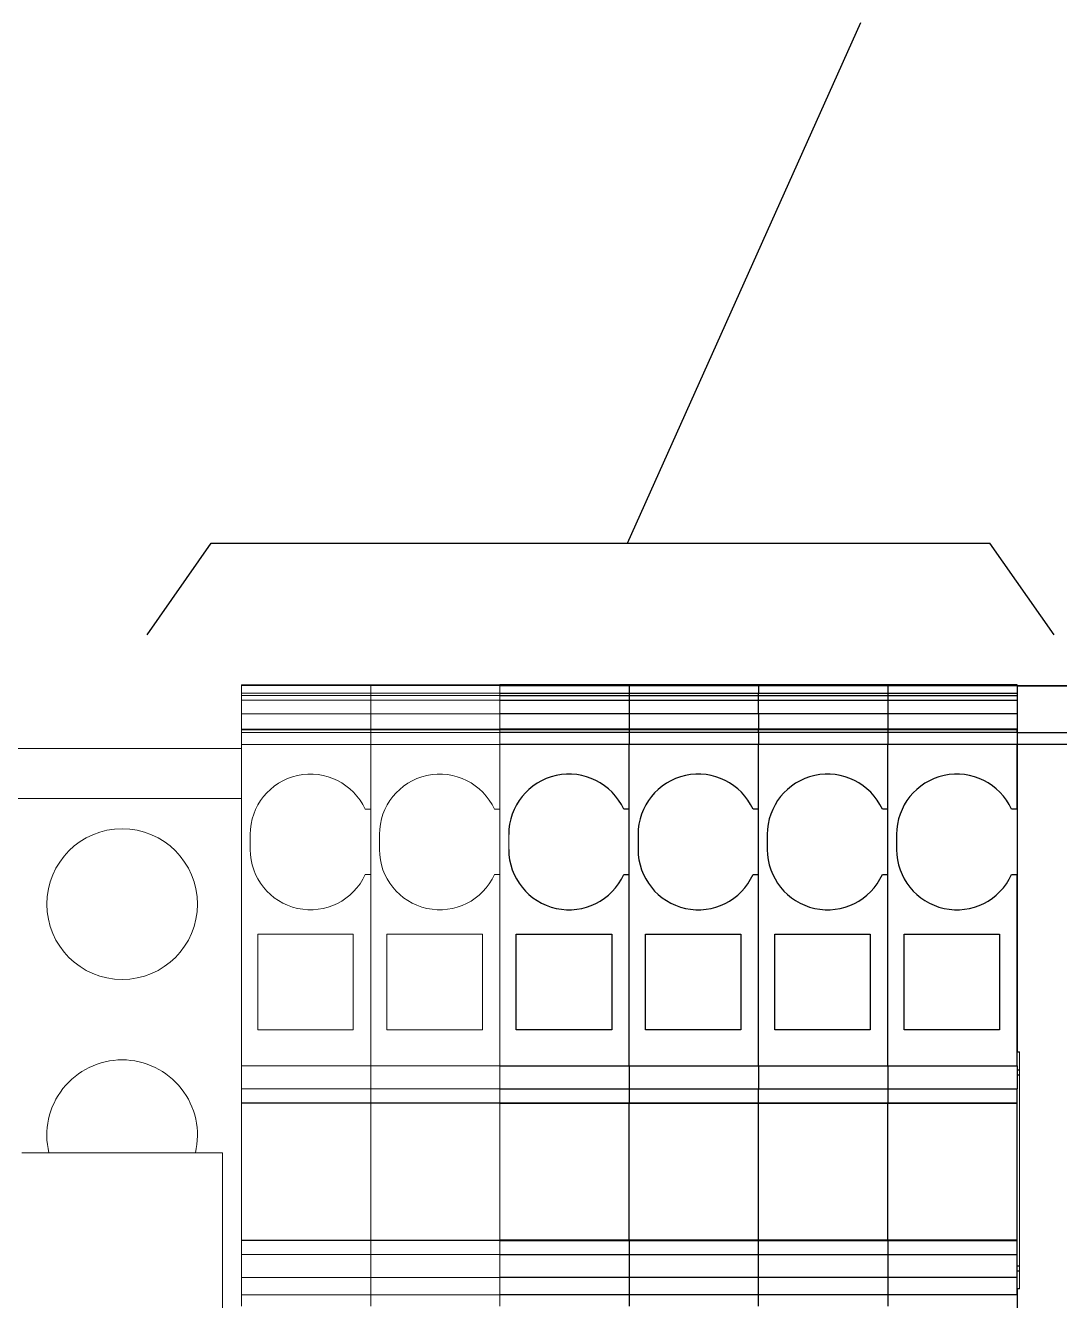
# Model space of a CAD drawing. Extents: x 4137 to 28680, y 2446 to 6814.
# Drawn here: x 16309.4 to 16361.3, y 6413.6 to 6477.6 of the extents above; entities that cross this region are included whole.
import ezdxf

# ---------------------------------------------------------------- set-up
doc = ezdxf.new("R2010")
doc.units = 0
doc.header["$LTSCALE"] = 0.5
doc.layers.get('0').update_dxf_attribs({"linetype": 'CONTINUOUS'})
doc.layers.add('ARCEER', color=3, linetype='CONTINUOUS')
doc.layers.add('DIM', color=5, linetype='CONTINUOUS')

msp = doc.modelspace()

# ---------------------------------------------------------------- linework, layer by layer
at = {"color": 7, "linetype": 'Continuous', "lineweight": 15}
for p, q in [((16326.696, 6444.497), (16320.207, 6444.497)), ((16320.207, 6444.497), (16320.207, 6444.468)), ((16326.696, 6444.497), (16320.207, 6444.497)), ((16320.207, 6444.497), (16320.207, 6444.468)), ((16326.696, 6444.468), (16320.207, 6444.468)), ((16320.207, 6444.468), (16320.207, 6444.454)), ((16326.696, 6444.468), (16320.207, 6444.468)), ((16320.207, 6444.468), (16320.207, 6444.454)), ((16320.207, 6444.454), (16326.696, 6444.454)), ((16320.207, 6444.454), (16320.207, 6444.081)), ((16320.207, 6444.454), (16326.696, 6444.454)), ((16320.207, 6444.454), (16320.207, 6444.081)), ((16320.207, 6444.081), (16326.696, 6444.081)), ((16320.207, 6444.081), (16320.207, 6443.965)), ((16320.207, 6444.081), (16326.696, 6444.081)), ((16320.207, 6444.081), (16320.207, 6443.965)), ((16320.207, 6443.965), (16326.696, 6443.965)), ((16320.207, 6443.965), (16320.207, 6443.727)), ((16320.207, 6443.965), (16326.696, 6443.965)), ((16320.207, 6443.965), (16320.207, 6443.727)), ((16333.185, 6444.497), (16326.696, 6444.497)), ((16326.696, 6444.497), (16326.696, 6444.468)), ((16333.185, 6444.497), (16326.696, 6444.497)), ((16326.696, 6444.497), (16326.696, 6444.468)), ((16333.185, 6444.468), (16326.696, 6444.468)), ((16326.696, 6444.468), (16326.696, 6444.454)), ((16333.185, 6444.468), (16326.696, 6444.468)), ((16326.696, 6444.468), (16326.696, 6444.454)), ((16326.696, 6444.454), (16333.185, 6444.454)), ((16326.696, 6444.454), (16326.696, 6444.081)), ((16326.696, 6444.454), (16333.185, 6444.454)), ((16326.696, 6444.454), (16326.696, 6444.081)), ((16326.696, 6444.081), (16333.185, 6444.081)), ((16326.696, 6444.081), (16326.696, 6443.965)), ((16326.696, 6444.081), (16333.185, 6444.081)), ((16326.696, 6444.081), (16326.696, 6443.965)), ((16326.696, 6443.965), (16333.185, 6443.965)), ((16326.696, 6443.965), (16326.696, 6443.727)), ((16326.696, 6443.965), (16333.185, 6443.965)), ((16326.696, 6443.965), (16326.696, 6443.727)), ((16333.185, 6444.468), (16333.185, 6444.497)), ((16333.185, 6444.468), (16333.185, 6444.497)), ((16333.185, 6444.454), (16333.185, 6444.468)), ((16333.185, 6444.454), (16333.185, 6444.468)), ((16333.185, 6444.454), (16333.185, 6444.081)), ((16333.185, 6444.454), (16333.185, 6444.081)), ((16333.185, 6443.965), (16333.185, 6444.081)), ((16333.185, 6443.965), (16333.185, 6444.081)), ((16333.185, 6443.727), (16333.185, 6443.965)), ((16333.185, 6443.727), (16333.185, 6443.965)), ((16320.207, 6443.727), (16326.696, 6443.727)), ((16320.207, 6443.727), (16320.207, 6443.044)), ((16320.207, 6443.727), (16326.696, 6443.727)), ((16320.207, 6443.727), (16320.207, 6443.044)), ((16326.696, 6443.727), (16333.185, 6443.727)), ((16326.696, 6443.727), (16326.696, 6443.044)), ((16326.696, 6443.727), (16333.185, 6443.727)), ((16326.696, 6443.727), (16326.696, 6443.044)), ((16333.185, 6443.044), (16333.185, 6443.727)), ((16333.185, 6443.044), (16333.185, 6443.727)), ((16326.696, 6443.044), (16320.207, 6443.044)), ((16320.207, 6443.044), (16320.207, 6442.273)), ((16326.696, 6443.044), (16320.207, 6443.044)), ((16320.207, 6443.044), (16320.207, 6442.273)), ((16333.185, 6443.044), (16326.696, 6443.044)), ((16326.696, 6443.044), (16326.696, 6442.273)), ((16333.185, 6443.044), (16326.696, 6443.044)), ((16326.696, 6443.044), (16326.696, 6442.273)), ((16333.185, 6443.044), (16333.185, 6442.273)), ((16333.185, 6443.044), (16333.185, 6442.273)), ((16326.696, 6442.273), (16320.207, 6442.273)), ((16320.207, 6442.251), (16320.207, 6442.273)), ((16326.696, 6442.273), (16320.207, 6442.273)), ((16320.207, 6442.251), (16320.207, 6442.273)), ((16326.696, 6442.251), (16320.207, 6442.251)), ((16320.207, 6442.251), (16320.207, 6442.234)), ((16326.696, 6442.251), (16320.207, 6442.251)), ((16320.207, 6442.251), (16320.207, 6442.234)), ((16326.696, 6442.234), (16320.207, 6442.234)), ((16320.207, 6442.234), (16320.207, 6442.109)), ((16326.696, 6442.234), (16320.207, 6442.234)), ((16320.207, 6442.234), (16320.207, 6442.109)), ((16326.696, 6442.109), (16320.207, 6442.109)), ((16320.207, 6442.109), (16320.207, 6441.501)), ((16326.696, 6442.109), (16320.207, 6442.109)), ((16320.207, 6442.109), (16320.207, 6441.501)), ((16333.185, 6442.273), (16326.696, 6442.273)), ((16326.696, 6442.251), (16326.696, 6442.273)), ((16333.185, 6442.273), (16326.696, 6442.273)), ((16326.696, 6442.251), (16326.696, 6442.273)), ((16333.185, 6442.251), (16326.696, 6442.251)), ((16326.696, 6442.251), (16326.696, 6442.234)), ((16333.185, 6442.251), (16326.696, 6442.251)), ((16326.696, 6442.251), (16326.696, 6442.234)), ((16333.185, 6442.234), (16326.696, 6442.234)), ((16326.696, 6442.234), (16326.696, 6442.109)), ((16333.185, 6442.234), (16326.696, 6442.234)), ((16326.696, 6442.234), (16326.696, 6442.109)), ((16333.185, 6442.109), (16326.696, 6442.109)), ((16326.696, 6442.109), (16326.696, 6441.501)), ((16333.185, 6442.109), (16326.696, 6442.109)), ((16326.696, 6442.109), (16326.696, 6441.501)), ((16333.185, 6442.251), (16333.185, 6442.273)), ((16333.185, 6442.251), (16333.185, 6442.273)), ((16333.185, 6442.234), (16333.185, 6442.251)), ((16333.185, 6442.234), (16333.185, 6442.251)), ((16333.185, 6442.109), (16333.185, 6442.234)), ((16333.185, 6442.109), (16333.185, 6442.234)), ((16333.185, 6442.109), (16333.185, 6441.501)), ((16333.185, 6442.109), (16333.185, 6441.501)), ((16320.207, 6425.381), (16320.207, 6441.501)), ((16326.696, 6441.501), (16320.207, 6441.501)), ((16320.207, 6425.381), (16320.207, 6441.501)), ((16326.696, 6441.501), (16320.207, 6441.501)), ((16326.696, 6425.381), (16326.696, 6441.501)), ((16333.185, 6441.501), (16326.696, 6441.501)), ((16326.696, 6438.249), (16326.696, 6441.501)), ((16326.696, 6425.381), (16326.696, 6441.501)), ((16333.185, 6441.501), (16326.696, 6441.501)), ((16326.696, 6438.249), (16326.696, 6441.501)), ((16333.185, 6438.249), (16333.185, 6441.501)), ((16333.185, 6425.381), (16333.185, 6441.501)), ((16333.185, 6438.249), (16333.185, 6441.501)), ((16333.185, 6425.381), (16333.185, 6441.501)), ((16308.237, 6441.304), (16320.207, 6441.304)), ((16308.237, 6441.304), (16320.207, 6441.304)), ((16308.237, 6438.784), (16320.207, 6438.784)), ((16308.237, 6438.784), (16320.207, 6438.784)), ((16326.696, 6438.249), (16326.421, 6438.249)), ((16326.696, 6438.249), (16326.421, 6438.249)), ((16333.185, 6438.249), (16332.91, 6438.249)), ((16333.185, 6438.249), (16332.91, 6438.249)), ((16320.648, 6436.989), (16320.648, 6436.233)), ((16320.648, 6436.989), (16320.648, 6436.233)), ((16327.137, 6436.989), (16327.137, 6436.233)), ((16327.137, 6436.989), (16327.137, 6436.233)), ((16333.626, 6436.989), (16333.626, 6436.233)), ((16333.626, 6436.989), (16333.626, 6436.233)), ((16326.421, 6434.973), (16326.696, 6434.973)), ((16326.421, 6434.973), (16326.696, 6434.973)), ((16326.696, 6425.381), (16326.696, 6434.973)), ((16326.696, 6425.381), (16326.696, 6434.973)), ((16332.91, 6434.973), (16333.185, 6434.973)), ((16332.91, 6434.973), (16333.185, 6434.973)), ((16333.185, 6425.381), (16333.185, 6434.973)), ((16333.185, 6425.381), (16333.185, 6434.973)), ((16321.026, 6427.192), (16321.026, 6431.98)), ((16321.026, 6431.98), (16325.814, 6431.98)), ((16321.026, 6427.192), (16321.026, 6431.98)), ((16321.026, 6431.98), (16325.814, 6431.98)), ((16325.814, 6431.98), (16325.814, 6427.192)), ((16325.814, 6431.98), (16325.814, 6427.192)), ((16327.515, 6427.192), (16327.515, 6431.98)), ((16327.515, 6431.98), (16332.303, 6431.98)), ((16327.515, 6427.192), (16327.515, 6431.98)), ((16327.515, 6431.98), (16332.303, 6431.98)), ((16332.303, 6431.98), (16332.303, 6427.192)), ((16332.303, 6431.98), (16332.303, 6427.192)), ((16325.814, 6427.192), (16321.026, 6427.192)), ((16325.814, 6427.192), (16321.026, 6427.192)), ((16332.303, 6427.192), (16327.515, 6427.192)), ((16332.303, 6427.192), (16327.515, 6427.192)), ((16359.267, 6426.082), (16359.267, 6414.191)), ((16359.267, 6426.082), (16359.267, 6414.191)), ((16320.207, 6425.381), (16326.696, 6425.381)), ((16320.207, 6425.381), (16320.207, 6424.227)), ((16320.207, 6425.381), (16326.696, 6425.381)), ((16320.207, 6425.381), (16320.207, 6424.227)), ((16326.696, 6425.381), (16333.185, 6425.381)), ((16326.696, 6425.381), (16326.696, 6424.227)), ((16326.696, 6425.381), (16333.185, 6425.381)), ((16326.696, 6425.381), (16326.696, 6424.227)), ((16333.185, 6425.381), (16333.185, 6424.227)), ((16333.185, 6425.381), (16333.185, 6424.227)), ((16320.207, 6424.227), (16326.696, 6424.227)), ((16320.207, 6424.227), (16320.207, 6423.525)), ((16320.207, 6424.227), (16326.696, 6424.227)), ((16320.207, 6424.227), (16320.207, 6423.525)), ((16326.696, 6424.227), (16333.185, 6424.227)), ((16326.696, 6424.227), (16326.696, 6423.525)), ((16326.696, 6424.227), (16333.185, 6424.227)), ((16326.696, 6424.227), (16326.696, 6423.525)), ((16333.185, 6423.525), (16333.185, 6424.227)), ((16333.185, 6423.525), (16333.185, 6424.227)), ((16320.207, 6423.525), (16326.696, 6423.525)), ((16320.207, 6423.525), (16320.207, 6423.507)), ((16320.207, 6423.525), (16326.696, 6423.525)), ((16320.207, 6423.525), (16320.207, 6423.507)), ((16320.207, 6423.507), (16326.696, 6423.507)), ((16320.207, 6416.64), (16320.207, 6423.507)), ((16320.207, 6423.507), (16326.696, 6423.507)), ((16320.207, 6416.64), (16320.207, 6423.507)), ((16326.696, 6423.525), (16333.185, 6423.525)), ((16326.696, 6423.525), (16326.696, 6423.507)), ((16326.696, 6423.525), (16333.185, 6423.525)), ((16326.696, 6423.525), (16326.696, 6423.507)), ((16326.696, 6423.507), (16333.185, 6423.507)), ((16326.696, 6416.64), (16326.696, 6423.507)), ((16326.696, 6423.507), (16333.185, 6423.507)), ((16326.696, 6416.64), (16326.696, 6423.507)), ((16333.185, 6423.507), (16333.185, 6423.525)), ((16333.185, 6423.507), (16333.185, 6423.525)), ((16333.185, 6416.64), (16333.185, 6423.507)), ((16333.185, 6416.64), (16333.185, 6423.507)), ((16319.262, 6421.018), (16309.182, 6421.018)), ((16319.262, 6421.018), (16309.182, 6421.018)), ((16319.262, 6385.738), (16319.262, 6421.018)), ((16319.262, 6385.738), (16319.262, 6421.018)), ((16326.696, 6416.64), (16320.207, 6416.64)), ((16320.207, 6416.64), (16320.207, 6416.622)), ((16326.696, 6416.64), (16320.207, 6416.64)), ((16320.207, 6416.64), (16320.207, 6416.622)), ((16320.207, 6416.622), (16326.696, 6416.622)), ((16320.207, 6416.622), (16320.207, 6415.919)), ((16320.207, 6416.622), (16326.696, 6416.622)), ((16320.207, 6416.622), (16320.207, 6415.919)), ((16333.185, 6416.64), (16326.696, 6416.64)), ((16326.696, 6416.64), (16326.696, 6416.622)), ((16333.185, 6416.64), (16326.696, 6416.64)), ((16326.696, 6416.64), (16326.696, 6416.622)), ((16326.696, 6416.622), (16333.185, 6416.622)), ((16326.696, 6416.622), (16326.696, 6415.919)), ((16326.696, 6416.622), (16333.185, 6416.622)), ((16326.696, 6416.622), (16326.696, 6415.919)), ((16333.185, 6416.622), (16333.185, 6416.64)), ((16333.185, 6416.622), (16333.185, 6416.64)), ((16333.185, 6415.919), (16333.185, 6416.622)), ((16333.185, 6415.919), (16333.185, 6416.622)), ((16320.207, 6415.919), (16326.696, 6415.919)), ((16320.207, 6415.919), (16320.207, 6414.765)), ((16320.207, 6415.919), (16326.696, 6415.919)), ((16320.207, 6415.919), (16320.207, 6414.765)), ((16326.696, 6415.919), (16333.185, 6415.919)), ((16326.696, 6415.919), (16326.696, 6414.765)), ((16326.696, 6415.919), (16333.185, 6415.919)), ((16326.696, 6415.919), (16326.696, 6414.765)), ((16333.185, 6414.765), (16333.185, 6415.919)), ((16333.185, 6414.765), (16333.185, 6415.919)), ((16326.696, 6414.765), (16320.207, 6414.765)), ((16320.207, 6414.765), (16320.207, 6413.899)), ((16326.696, 6414.765), (16320.207, 6414.765)), ((16320.207, 6414.765), (16320.207, 6413.899)), ((16333.185, 6414.765), (16326.696, 6414.765)), ((16326.696, 6414.765), (16326.696, 6413.899)), ((16333.185, 6414.765), (16326.696, 6414.765)), ((16326.696, 6414.765), (16326.696, 6413.899)), ((16333.185, 6413.899), (16333.185, 6414.765)), ((16333.185, 6413.899), (16333.185, 6414.765)), ((16326.696, 6413.899), (16320.207, 6413.899)), ((16320.207, 6413.899), (16320.207, 6413.319)), ((16326.696, 6413.899), (16320.207, 6413.899)), ((16320.207, 6413.899), (16320.207, 6413.319)), ((16333.185, 6413.899), (16326.696, 6413.899)), ((16326.696, 6413.899), (16326.696, 6413.319)), ((16333.185, 6413.899), (16326.696, 6413.899)), ((16326.696, 6413.899), (16326.696, 6413.319)), ((16333.185, 6413.319), (16333.185, 6413.899)), ((16333.185, 6413.319), (16333.185, 6413.899))]:
    msp.add_line(p, q, dxfattribs=at)
for centre, radius, start, end in [((16323.672, 6436.989), 3.024, 24.62432, 179.99993), ((16323.672, 6436.989), 3.024, 24.62432, 179.99993), ((16330.161, 6436.989), 3.024, 24.62432, 179.99993), ((16330.161, 6436.989), 3.024, 24.62432, 179.99993), ((16314.222, 6433.492), 3.78, 90, 270), ((16314.222, 6433.492), 3.78, 90, 270), ((16314.222, 6433.492), 3.78, 270, 90), ((16314.222, 6433.492), 3.78, 270, 90), ((16323.672, 6436.233), 3.024, 179.99993, 335.37568), ((16323.672, 6436.233), 3.024, 179.99993, 335.37568), ((16330.161, 6436.233), 3.024, 179.99993, 335.37568), ((16330.161, 6436.233), 3.024, 179.99993, 335.37568), ((16314.222, 6421.9), 3.78, 90, 193.4934), ((16314.222, 6421.9), 3.78, 90, 193.4934), ((16314.222, 6421.9), 3.78, 346.5066, 90), ((16314.222, 6421.9), 3.78, 346.5066, 90)]:
    msp.add_arc(centre, radius, start, end, dxfattribs=at)
at = {"layer": 'ARCEER'}
for p, q in [((16339.674, 6444.497), (16333.185, 6444.497)), ((16339.674, 6444.497), (16333.185, 6444.497)), ((16339.674, 6444.468), (16333.185, 6444.468)), ((16339.674, 6444.468), (16333.185, 6444.468)), ((16333.185, 6444.454), (16339.674, 6444.454)), ((16333.185, 6444.454), (16339.674, 6444.454)), ((16333.185, 6444.081), (16339.674, 6444.081)), ((16333.185, 6444.081), (16339.674, 6444.081)), ((16333.185, 6443.965), (16339.674, 6443.965)), ((16333.185, 6443.965), (16339.674, 6443.965)), ((16346.163, 6444.497), (16339.674, 6444.497)), ((16339.674, 6444.497), (16339.674, 6444.468)), ((16346.163, 6444.497), (16339.674, 6444.497)), ((16339.674, 6444.497), (16339.674, 6444.468)), ((16346.163, 6444.468), (16339.674, 6444.468)), ((16339.674, 6444.468), (16339.674, 6444.454)), ((16346.163, 6444.468), (16339.674, 6444.468)), ((16339.674, 6444.468), (16339.674, 6444.454)), ((16339.674, 6444.454), (16346.163, 6444.454)), ((16339.674, 6444.454), (16339.674, 6444.081)), ((16339.674, 6444.454), (16346.163, 6444.454)), ((16339.674, 6444.454), (16339.674, 6444.081)), ((16339.674, 6444.081), (16346.163, 6444.081)), ((16339.674, 6444.081), (16339.674, 6443.965)), ((16339.674, 6444.081), (16346.163, 6444.081)), ((16339.674, 6444.081), (16339.674, 6443.965)), ((16339.674, 6443.965), (16346.163, 6443.965)), ((16339.674, 6443.965), (16339.674, 6443.727)), ((16339.674, 6443.965), (16346.163, 6443.965)), ((16339.674, 6443.965), (16339.674, 6443.727)), ((16352.652, 6444.497), (16346.163, 6444.497)), ((16346.163, 6444.468), (16346.163, 6444.497)), ((16352.652, 6444.497), (16346.163, 6444.497)), ((16346.163, 6444.468), (16346.163, 6444.497)), ((16346.163, 6444.454), (16346.163, 6444.468)), ((16352.652, 6444.468), (16346.163, 6444.468)), ((16346.163, 6444.454), (16346.163, 6444.468)), ((16352.652, 6444.468), (16346.163, 6444.468)), ((16346.163, 6444.454), (16346.163, 6444.081)), ((16346.163, 6444.454), (16352.652, 6444.454)), ((16346.163, 6444.454), (16346.163, 6444.081)), ((16346.163, 6444.454), (16352.652, 6444.454)), ((16346.163, 6443.965), (16346.163, 6444.081)), ((16346.163, 6444.081), (16352.652, 6444.081)), ((16346.163, 6443.965), (16346.163, 6444.081)), ((16346.163, 6444.081), (16352.652, 6444.081)), ((16346.163, 6443.727), (16346.163, 6443.965)), ((16346.163, 6443.965), (16352.652, 6443.965)), ((16346.163, 6443.727), (16346.163, 6443.965)), ((16346.163, 6443.965), (16352.652, 6443.965)), ((16359.141, 6444.497), (16352.652, 6444.497)), ((16352.652, 6444.497), (16352.652, 6444.468)), ((16359.141, 6444.497), (16352.652, 6444.497)), ((16352.652, 6444.497), (16352.652, 6444.468)), ((16359.141, 6444.468), (16352.652, 6444.468)), ((16352.652, 6444.468), (16352.652, 6444.454)), ((16359.141, 6444.468), (16352.652, 6444.468)), ((16352.652, 6444.468), (16352.652, 6444.454)), ((16352.652, 6444.454), (16359.141, 6444.454)), ((16352.652, 6444.454), (16352.652, 6444.081)), ((16352.652, 6444.454), (16359.141, 6444.454)), ((16352.652, 6444.454), (16352.652, 6444.081)), ((16352.652, 6444.081), (16359.141, 6444.081)), ((16352.652, 6444.081), (16352.652, 6443.965)), ((16352.652, 6444.081), (16359.141, 6444.081)), ((16352.652, 6444.081), (16352.652, 6443.965)), ((16352.652, 6443.965), (16359.141, 6443.965)), ((16352.652, 6443.965), (16352.652, 6443.727)), ((16352.652, 6443.965), (16359.141, 6443.965)), ((16352.652, 6443.965), (16352.652, 6443.727)), ((16359.141, 6444.468), (16359.141, 6444.497)), ((16359.141, 6444.468), (16359.141, 6444.497)), ((16359.141, 6444.454), (16359.141, 6444.468)), ((16359.141, 6444.454), (16359.141, 6444.468)), ((16359.141, 6444.454), (16361.913, 6444.454)), ((16359.141, 6444.454), (16359.141, 6444.433)), ((16359.141, 6444.454), (16361.913, 6444.454)), ((16359.141, 6444.454), (16359.141, 6444.433)), ((16361.913, 6444.433), (16359.141, 6444.433)), ((16359.141, 6444.433), (16359.141, 6442.109)), ((16361.913, 6444.433), (16359.141, 6444.433)), ((16359.141, 6444.433), (16359.141, 6442.109)), ((16333.185, 6443.727), (16339.674, 6443.727)), ((16333.185, 6443.727), (16339.674, 6443.727)), ((16339.674, 6443.727), (16346.163, 6443.727)), ((16339.674, 6443.727), (16339.674, 6443.044)), ((16339.674, 6443.727), (16346.163, 6443.727)), ((16339.674, 6443.727), (16339.674, 6443.044)), ((16346.163, 6443.727), (16352.652, 6443.727)), ((16346.163, 6443.044), (16346.163, 6443.727)), ((16346.163, 6443.727), (16352.652, 6443.727)), ((16346.163, 6443.044), (16346.163, 6443.727)), ((16352.652, 6443.727), (16359.141, 6443.727)), ((16352.652, 6443.727), (16352.652, 6443.044)), ((16352.652, 6443.727), (16359.141, 6443.727)), ((16352.652, 6443.727), (16352.652, 6443.044)), ((16339.674, 6443.044), (16333.185, 6443.044)), ((16339.674, 6443.044), (16333.185, 6443.044)), ((16346.163, 6443.044), (16339.674, 6443.044)), ((16339.674, 6443.044), (16339.674, 6442.273)), ((16346.163, 6443.044), (16339.674, 6443.044)), ((16339.674, 6443.044), (16339.674, 6442.273)), ((16346.163, 6443.044), (16346.163, 6442.273)), ((16352.652, 6443.044), (16346.163, 6443.044)), ((16346.163, 6443.044), (16346.163, 6442.273)), ((16352.652, 6443.044), (16346.163, 6443.044)), ((16359.141, 6443.044), (16352.652, 6443.044)), ((16352.652, 6443.044), (16352.652, 6442.273)), ((16359.141, 6443.044), (16352.652, 6443.044)), ((16352.652, 6443.044), (16352.652, 6442.273)), ((16339.674, 6442.273), (16333.185, 6442.273)), ((16339.674, 6442.273), (16333.185, 6442.273)), ((16339.674, 6442.251), (16333.185, 6442.251)), ((16339.674, 6442.251), (16333.185, 6442.251)), ((16339.674, 6442.234), (16333.185, 6442.234)), ((16339.674, 6442.234), (16333.185, 6442.234)), ((16339.674, 6442.109), (16333.185, 6442.109)), ((16339.674, 6442.109), (16333.185, 6442.109)), ((16346.163, 6442.273), (16339.674, 6442.273)), ((16339.674, 6442.251), (16339.674, 6442.273)), ((16346.163, 6442.273), (16339.674, 6442.273)), ((16339.674, 6442.251), (16339.674, 6442.273)), ((16346.163, 6442.251), (16339.674, 6442.251)), ((16339.674, 6442.251), (16339.674, 6442.234)), ((16346.163, 6442.251), (16339.674, 6442.251)), ((16339.674, 6442.251), (16339.674, 6442.234)), ((16346.163, 6442.234), (16339.674, 6442.234)), ((16339.674, 6442.234), (16339.674, 6442.109)), ((16346.163, 6442.234), (16339.674, 6442.234)), ((16339.674, 6442.234), (16339.674, 6442.109)), ((16346.163, 6442.109), (16339.674, 6442.109)), ((16339.674, 6442.109), (16339.674, 6441.501)), ((16346.163, 6442.109), (16339.674, 6442.109)), ((16339.674, 6442.109), (16339.674, 6441.501)), ((16346.163, 6442.251), (16346.163, 6442.273)), ((16352.652, 6442.273), (16346.163, 6442.273)), ((16346.163, 6442.251), (16346.163, 6442.273)), ((16352.652, 6442.273), (16346.163, 6442.273)), ((16352.652, 6442.251), (16346.163, 6442.251)), ((16346.163, 6442.234), (16346.163, 6442.251)), ((16352.652, 6442.251), (16346.163, 6442.251)), ((16346.163, 6442.234), (16346.163, 6442.251)), ((16346.163, 6442.109), (16346.163, 6442.234)), ((16352.652, 6442.234), (16346.163, 6442.234)), ((16346.163, 6442.109), (16346.163, 6442.234)), ((16352.652, 6442.234), (16346.163, 6442.234)), ((16346.163, 6442.109), (16346.163, 6441.501)), ((16352.652, 6442.109), (16346.163, 6442.109)), ((16346.163, 6442.109), (16346.163, 6441.501)), ((16352.652, 6442.109), (16346.163, 6442.109)), ((16359.141, 6442.273), (16352.652, 6442.273)), ((16352.652, 6442.251), (16352.652, 6442.273)), ((16359.141, 6442.273), (16352.652, 6442.273)), ((16352.652, 6442.251), (16352.652, 6442.273)), ((16359.141, 6442.251), (16352.652, 6442.251)), ((16352.652, 6442.251), (16352.652, 6442.234)), ((16359.141, 6442.251), (16352.652, 6442.251)), ((16352.652, 6442.251), (16352.652, 6442.234)), ((16359.141, 6442.234), (16352.652, 6442.234)), ((16352.652, 6442.234), (16352.652, 6442.109)), ((16359.141, 6442.234), (16352.652, 6442.234)), ((16352.652, 6442.234), (16352.652, 6442.109)), ((16359.141, 6442.109), (16352.652, 6442.109)), ((16352.652, 6442.109), (16352.652, 6441.501)), ((16359.141, 6442.109), (16352.652, 6442.109)), ((16352.652, 6442.109), (16352.652, 6441.501)), ((16359.141, 6442.109), (16359.141, 6442.234)), ((16359.141, 6442.109), (16359.141, 6442.234)), ((16359.141, 6442.109), (16361.913, 6442.109)), ((16359.141, 6442.109), (16359.141, 6441.501)), ((16359.141, 6442.109), (16361.913, 6442.109)), ((16359.141, 6442.109), (16359.141, 6441.501)), ((16339.674, 6441.501), (16333.185, 6441.501)), ((16339.674, 6441.501), (16333.185, 6441.501)), ((16339.674, 6425.381), (16339.674, 6441.501)), ((16346.163, 6441.501), (16339.674, 6441.501)), ((16339.674, 6438.249), (16339.674, 6441.501)), ((16339.674, 6425.381), (16339.674, 6441.501)), ((16346.163, 6441.501), (16339.674, 6441.501)), ((16339.674, 6438.249), (16339.674, 6441.501)), ((16346.163, 6438.249), (16346.163, 6441.501)), ((16346.163, 6425.381), (16346.163, 6441.501)), ((16352.652, 6441.501), (16346.163, 6441.501)), ((16346.163, 6438.249), (16346.163, 6441.501)), ((16346.163, 6425.381), (16346.163, 6441.501)), ((16352.652, 6441.501), (16346.163, 6441.501)), ((16352.652, 6425.381), (16352.652, 6441.501)), ((16359.141, 6441.501), (16352.652, 6441.501)), ((16352.652, 6438.249), (16352.652, 6441.501)), ((16352.652, 6425.381), (16352.652, 6441.501)), ((16359.141, 6441.501), (16352.652, 6441.501)), ((16352.652, 6438.249), (16352.652, 6441.501)), ((16361.913, 6441.501), (16359.141, 6441.501)), ((16359.141, 6441.501), (16359.141, 6426.082)), ((16359.141, 6438.249), (16359.141, 6441.501)), ((16361.913, 6441.501), (16359.141, 6441.501)), ((16359.141, 6441.501), (16359.141, 6426.082)), ((16359.141, 6438.249), (16359.141, 6441.501)), ((16339.674, 6438.249), (16339.399, 6438.249)), ((16339.674, 6438.249), (16339.399, 6438.249)), ((16346.163, 6438.249), (16345.888, 6438.249)), ((16346.163, 6438.249), (16345.888, 6438.249)), ((16352.652, 6438.249), (16352.377, 6438.249)), ((16352.652, 6438.249), (16352.377, 6438.249)), ((16359.141, 6438.249), (16358.866, 6438.249)), ((16359.141, 6438.249), (16358.866, 6438.249)), ((16340.115, 6436.989), (16340.115, 6436.233)), ((16340.115, 6436.989), (16340.115, 6436.233)), ((16346.604, 6436.989), (16346.604, 6436.233)), ((16346.604, 6436.989), (16346.604, 6436.233)), ((16353.093, 6436.989), (16353.093, 6436.233)), ((16353.093, 6436.989), (16353.093, 6436.233)), ((16339.399, 6434.973), (16339.674, 6434.973)), ((16339.399, 6434.973), (16339.674, 6434.973)), ((16339.674, 6425.381), (16339.674, 6434.973)), ((16339.674, 6425.381), (16339.674, 6434.973)), ((16345.888, 6434.973), (16346.163, 6434.973)), ((16345.888, 6434.973), (16346.163, 6434.973)), ((16346.163, 6425.381), (16346.163, 6434.973)), ((16346.163, 6425.381), (16346.163, 6434.973)), ((16352.377, 6434.973), (16352.652, 6434.973)), ((16352.377, 6434.973), (16352.652, 6434.973)), ((16352.652, 6425.381), (16352.652, 6434.973)), ((16352.652, 6425.381), (16352.652, 6434.973)), ((16358.866, 6434.973), (16359.141, 6434.973)), ((16358.866, 6434.973), (16359.141, 6434.973)), ((16359.141, 6425.381), (16359.141, 6434.973)), ((16359.141, 6425.381), (16359.141, 6434.973)), ((16334.004, 6427.192), (16334.004, 6431.98)), ((16334.004, 6431.98), (16338.792, 6431.98)), ((16334.004, 6427.192), (16334.004, 6431.98)), ((16334.004, 6431.98), (16338.792, 6431.98)), ((16338.792, 6431.98), (16338.792, 6427.192)), ((16338.792, 6431.98), (16338.792, 6427.192)), ((16340.493, 6427.192), (16340.493, 6431.98)), ((16340.493, 6431.98), (16345.281, 6431.98)), ((16340.493, 6427.192), (16340.493, 6431.98)), ((16340.493, 6431.98), (16345.281, 6431.98)), ((16345.281, 6431.98), (16345.281, 6427.192)), ((16345.281, 6431.98), (16345.281, 6427.192)), ((16346.982, 6427.192), (16346.982, 6431.98)), ((16346.982, 6431.98), (16351.77, 6431.98)), ((16346.982, 6427.192), (16346.982, 6431.98)), ((16346.982, 6431.98), (16351.77, 6431.98)), ((16351.77, 6431.98), (16351.77, 6427.192)), ((16351.77, 6431.98), (16351.77, 6427.192)), ((16353.471, 6427.192), (16353.471, 6431.98)), ((16353.471, 6431.98), (16358.259, 6431.98)), ((16353.471, 6427.192), (16353.471, 6431.98)), ((16353.471, 6431.98), (16358.259, 6431.98)), ((16358.259, 6431.98), (16358.259, 6427.192)), ((16358.259, 6431.98), (16358.259, 6427.192)), ((16338.792, 6427.192), (16334.004, 6427.192)), ((16338.792, 6427.192), (16334.004, 6427.192)), ((16345.281, 6427.192), (16340.493, 6427.192)), ((16345.281, 6427.192), (16340.493, 6427.192)), ((16351.77, 6427.192), (16346.982, 6427.192)), ((16351.77, 6427.192), (16346.982, 6427.192)), ((16358.259, 6427.192), (16353.471, 6427.192)), ((16358.259, 6427.192), (16353.471, 6427.192)), ((16359.141, 6426.082), (16359.267, 6426.082)), ((16359.141, 6426.082), (16359.267, 6426.082)), ((16333.185, 6425.381), (16339.674, 6425.381)), ((16333.185, 6425.381), (16339.674, 6425.381)), ((16339.674, 6425.381), (16346.163, 6425.381)), ((16339.674, 6425.381), (16339.674, 6424.227)), ((16339.674, 6425.381), (16346.163, 6425.381)), ((16339.674, 6425.381), (16339.674, 6424.227)), ((16346.163, 6425.381), (16346.163, 6424.227)), ((16346.163, 6425.381), (16352.652, 6425.381)), ((16346.163, 6425.381), (16346.163, 6424.227)), ((16346.163, 6425.381), (16352.652, 6425.381)), ((16352.652, 6425.381), (16359.141, 6425.381)), ((16352.652, 6425.381), (16352.652, 6424.227)), ((16352.652, 6425.381), (16359.141, 6425.381)), ((16352.652, 6425.381), (16352.652, 6424.227)), ((16359.141, 6425.381), (16359.141, 6424.227)), ((16359.141, 6425.381), (16359.141, 6424.227)), ((16359.141, 6425.176), (16359.267, 6425.176)), ((16359.141, 6425.176), (16359.267, 6425.176)), ((16359.141, 6424.924), (16359.267, 6424.924)), ((16359.141, 6424.924), (16359.267, 6424.924)), ((16333.185, 6424.227), (16339.674, 6424.227)), ((16333.185, 6424.227), (16339.674, 6424.227)), ((16339.674, 6424.227), (16346.163, 6424.227)), ((16339.674, 6424.227), (16339.674, 6423.525)), ((16339.674, 6424.227), (16346.163, 6424.227)), ((16339.674, 6424.227), (16339.674, 6423.525)), ((16346.163, 6423.525), (16346.163, 6424.227)), ((16346.163, 6424.227), (16352.652, 6424.227)), ((16346.163, 6423.525), (16346.163, 6424.227)), ((16346.163, 6424.227), (16352.652, 6424.227)), ((16352.652, 6424.227), (16359.141, 6424.227)), ((16352.652, 6424.227), (16352.652, 6423.525)), ((16352.652, 6424.227), (16359.141, 6424.227)), ((16352.652, 6424.227), (16352.652, 6423.525)), ((16359.141, 6423.525), (16359.141, 6424.227)), ((16359.141, 6423.525), (16359.141, 6424.227)), ((16333.185, 6423.525), (16339.674, 6423.525)), ((16333.185, 6423.525), (16339.674, 6423.525)), ((16333.185, 6423.507), (16339.674, 6423.507)), ((16333.185, 6423.507), (16339.674, 6423.507)), ((16339.674, 6423.525), (16346.163, 6423.525)), ((16339.674, 6423.525), (16339.674, 6423.507)), ((16339.674, 6423.525), (16346.163, 6423.525)), ((16339.674, 6423.525), (16339.674, 6423.507)), ((16339.674, 6423.507), (16346.163, 6423.507)), ((16339.674, 6416.64), (16339.674, 6423.507)), ((16339.674, 6423.507), (16346.163, 6423.507)), ((16339.674, 6416.64), (16339.674, 6423.507)), ((16346.163, 6423.507), (16346.163, 6423.525)), ((16346.163, 6423.525), (16352.652, 6423.525)), ((16346.163, 6423.507), (16346.163, 6423.525)), ((16346.163, 6423.525), (16352.652, 6423.525)), ((16346.163, 6423.507), (16352.652, 6423.507)), ((16346.163, 6416.64), (16346.163, 6423.507)), ((16346.163, 6423.507), (16352.652, 6423.507)), ((16346.163, 6416.64), (16346.163, 6423.507)), ((16352.652, 6423.525), (16359.141, 6423.525)), ((16352.652, 6423.525), (16352.652, 6423.507)), ((16352.652, 6423.525), (16359.141, 6423.525)), ((16352.652, 6423.525), (16352.652, 6423.507)), ((16352.652, 6423.507), (16359.141, 6423.507)), ((16352.652, 6416.64), (16352.652, 6423.507)), ((16352.652, 6423.507), (16359.141, 6423.507)), ((16352.652, 6416.64), (16352.652, 6423.507)), ((16359.141, 6423.507), (16359.141, 6423.525)), ((16359.141, 6423.507), (16359.141, 6423.525)), ((16359.141, 6416.64), (16359.141, 6423.507)), ((16359.141, 6416.64), (16359.141, 6423.507)), ((16339.674, 6416.64), (16333.185, 6416.64)), ((16339.674, 6416.64), (16333.185, 6416.64)), ((16333.185, 6416.622), (16339.674, 6416.622)), ((16333.185, 6416.622), (16339.674, 6416.622)), ((16346.163, 6416.64), (16339.674, 6416.64)), ((16339.674, 6416.64), (16339.674, 6416.622)), ((16346.163, 6416.64), (16339.674, 6416.64)), ((16339.674, 6416.64), (16339.674, 6416.622)), ((16339.674, 6416.622), (16346.163, 6416.622)), ((16339.674, 6416.622), (16339.674, 6415.919)), ((16339.674, 6416.622), (16346.163, 6416.622)), ((16339.674, 6416.622), (16339.674, 6415.919)), ((16352.652, 6416.64), (16346.163, 6416.64)), ((16346.163, 6416.622), (16346.163, 6416.64)), ((16352.652, 6416.64), (16346.163, 6416.64)), ((16346.163, 6416.622), (16346.163, 6416.64)), ((16346.163, 6415.919), (16346.163, 6416.622)), ((16346.163, 6416.622), (16352.652, 6416.622)), ((16346.163, 6415.919), (16346.163, 6416.622)), ((16346.163, 6416.622), (16352.652, 6416.622)), ((16359.141, 6416.64), (16352.652, 6416.64)), ((16352.652, 6416.64), (16352.652, 6416.622)), ((16359.141, 6416.64), (16352.652, 6416.64)), ((16352.652, 6416.64), (16352.652, 6416.622)), ((16352.652, 6416.622), (16359.141, 6416.622)), ((16352.652, 6416.622), (16352.652, 6415.919)), ((16352.652, 6416.622), (16359.141, 6416.622)), ((16352.652, 6416.622), (16352.652, 6415.919)), ((16359.141, 6416.622), (16359.141, 6416.64)), ((16359.141, 6416.622), (16359.141, 6416.64)), ((16359.141, 6415.919), (16359.141, 6416.622)), ((16359.141, 6415.919), (16359.141, 6416.622)), ((16333.185, 6415.919), (16339.674, 6415.919)), ((16333.185, 6415.919), (16339.674, 6415.919)), ((16339.674, 6415.919), (16346.163, 6415.919)), ((16339.674, 6415.919), (16339.674, 6414.765)), ((16339.674, 6415.919), (16346.163, 6415.919)), ((16339.674, 6415.919), (16339.674, 6414.765)), ((16346.163, 6414.765), (16346.163, 6415.919)), ((16346.163, 6415.919), (16352.652, 6415.919)), ((16346.163, 6414.765), (16346.163, 6415.919)), ((16346.163, 6415.919), (16352.652, 6415.919)), ((16352.652, 6415.919), (16359.141, 6415.919)), ((16352.652, 6415.919), (16352.652, 6414.765)), ((16352.652, 6415.919), (16359.141, 6415.919)), ((16352.652, 6415.919), (16352.652, 6414.765)), ((16359.141, 6414.765), (16359.141, 6415.919)), ((16359.141, 6414.765), (16359.141, 6415.919)), ((16359.141, 6415.348), (16359.267, 6415.348)), ((16359.141, 6415.348), (16359.267, 6415.348)), ((16339.674, 6414.765), (16333.185, 6414.765)), ((16339.674, 6414.765), (16333.185, 6414.765)), ((16346.163, 6414.765), (16339.674, 6414.765)), ((16339.674, 6414.765), (16339.674, 6413.899)), ((16346.163, 6414.765), (16339.674, 6414.765)), ((16339.674, 6414.765), (16339.674, 6413.899)), ((16346.163, 6413.899), (16346.163, 6414.765)), ((16352.652, 6414.765), (16346.163, 6414.765)), ((16346.163, 6413.899), (16346.163, 6414.765)), ((16352.652, 6414.765), (16346.163, 6414.765)), ((16359.141, 6414.765), (16352.652, 6414.765)), ((16352.652, 6414.765), (16352.652, 6413.899)), ((16359.141, 6414.765), (16352.652, 6414.765)), ((16352.652, 6414.765), (16352.652, 6413.899)), ((16359.141, 6415.096), (16359.267, 6415.096)), ((16359.141, 6415.096), (16359.267, 6415.096)), ((16359.141, 6413.899), (16359.141, 6414.765)), ((16359.141, 6413.899), (16359.141, 6414.765)), ((16339.674, 6413.899), (16333.185, 6413.899)), ((16339.674, 6413.899), (16333.185, 6413.899)), ((16346.163, 6413.899), (16339.674, 6413.899)), ((16339.674, 6413.899), (16339.674, 6413.319)), ((16346.163, 6413.899), (16339.674, 6413.899)), ((16339.674, 6413.899), (16339.674, 6413.319)), ((16346.163, 6413.319), (16346.163, 6413.899)), ((16352.652, 6413.899), (16346.163, 6413.899)), ((16346.163, 6413.319), (16346.163, 6413.899)), ((16352.652, 6413.899), (16346.163, 6413.899)), ((16359.141, 6413.899), (16352.652, 6413.899)), ((16352.652, 6413.899), (16352.652, 6413.319)), ((16359.141, 6413.899), (16352.652, 6413.899)), ((16352.652, 6413.899), (16352.652, 6413.319)), ((16359.141, 6414.191), (16359.141, 6386.171)), ((16359.267, 6414.191), (16359.141, 6414.191)), ((16359.141, 6414.191), (16359.141, 6386.171)), ((16359.267, 6414.191), (16359.141, 6414.191))]:
    msp.add_line(p, q, dxfattribs=at)
for centre, start, end in [((16336.65, 6436.989), 24.62432, 179.99993), ((16336.65, 6436.989), 24.62432, 179.99993), ((16343.139, 6436.989), 24.62432, 179.99993), ((16343.139, 6436.989), 24.62432, 179.99993), ((16349.628, 6436.989), 24.62432, 179.99993), ((16349.628, 6436.989), 24.62432, 179.99993), ((16356.117, 6436.989), 24.62432, 179.99993), ((16356.117, 6436.989), 24.62432, 179.99993), ((16336.65, 6436.233), 179.99993, 335.37568), ((16336.65, 6436.233), 179.99993, 335.37568), ((16343.139, 6436.233), 179.99993, 335.37568), ((16343.139, 6436.233), 179.99993, 335.37568), ((16349.628, 6436.233), 179.99993, 335.37568), ((16349.628, 6436.233), 179.99993, 335.37568), ((16356.117, 6436.233), 179.99993, 335.37568), ((16356.117, 6436.233), 179.99993, 335.37568)]:
    msp.add_arc(centre, 3.024, start, end, dxfattribs=at)
at = {"layer": 'DIM'}
for p, q in [((16339.587, 6451.601), (16351.295, 6477.719)), ((16339.587, 6451.601), (16351.295, 6477.719)), ((16315.47, 6447.008), (16318.697, 6451.601)), ((16315.47, 6447.008), (16318.697, 6451.601)), ((16318.697, 6451.601), (16357.777, 6451.601)), ((16318.697, 6451.601), (16357.777, 6451.601)), ((16361.004, 6447.008), (16357.777, 6451.601)), ((16361.004, 6447.008), (16357.777, 6451.601))]:
    msp.add_line(p, q, dxfattribs=at)

doc.saveas('drawing.dxf')
